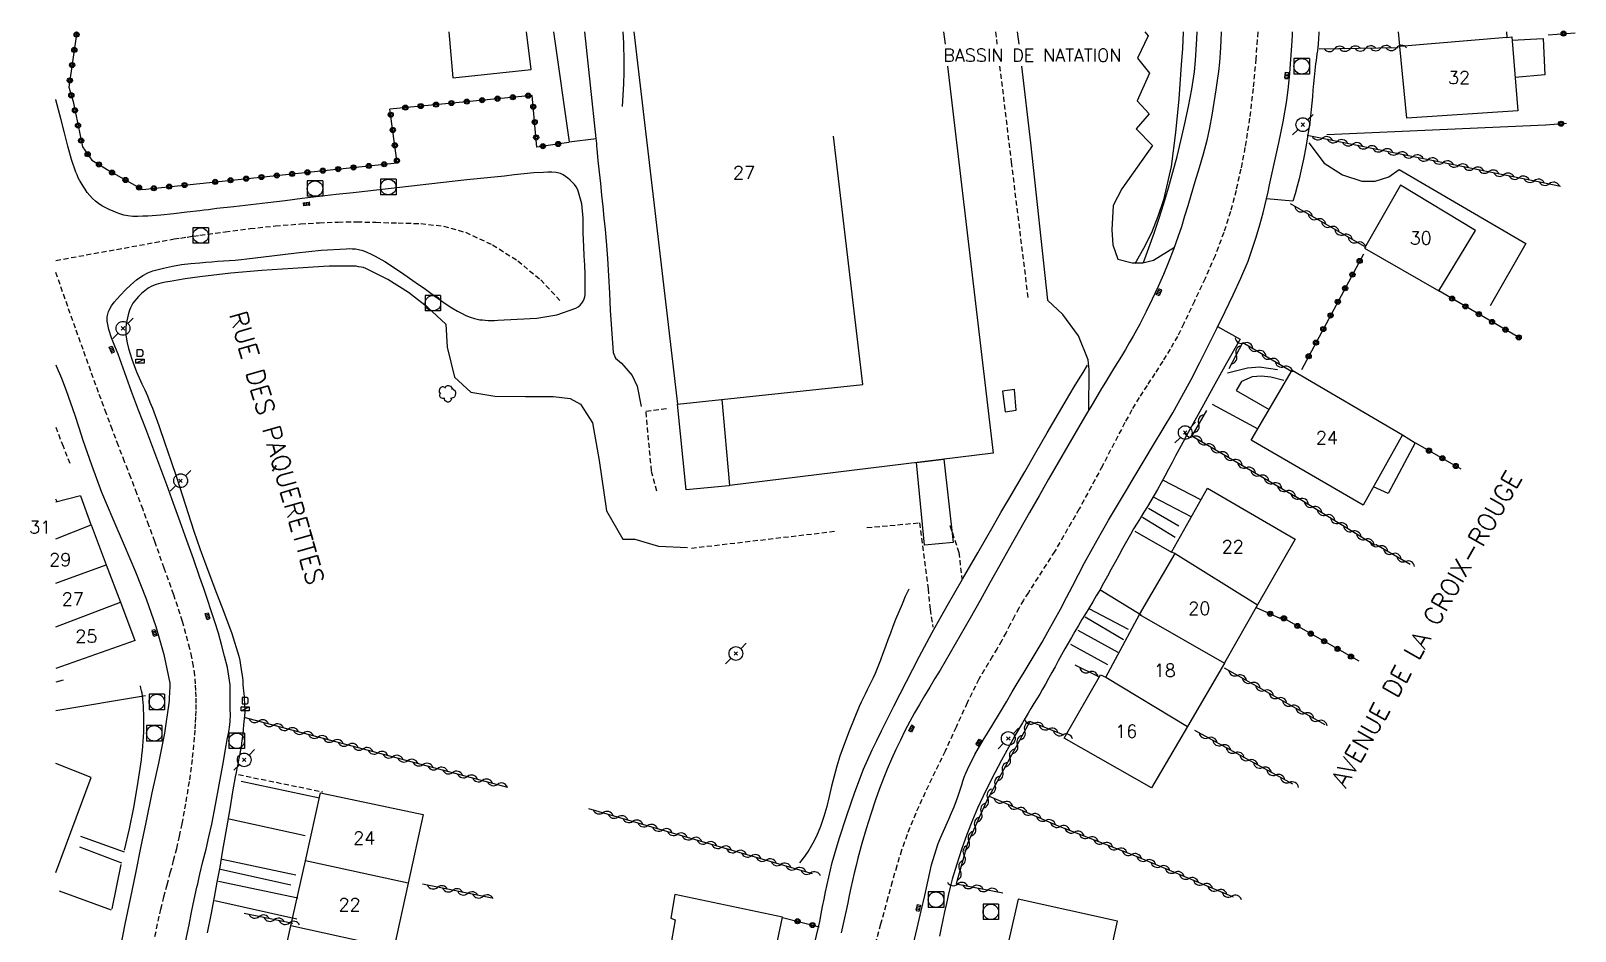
# Model space of a CAD drawing. Header units: millimetres. Extents: x 150997 to 152001, y 151999 to 153001.
# Drawn here: x 150997.6 to 151147.6, y 152912.6 to 153000.1 of the extents above; entities that cross this region are included whole.
import ezdxf
from ezdxf.enums import TextEntityAlignment as Align

# ---------------------------------------------------------------- set-up
doc = ezdxf.new("R2010")
doc.units = ezdxf.units.MM
doc.linetypes.add('DASHED', pattern=[0.75, 0.5, -0.25])
doc.layers.get('0').update_dxf_attribs({"linetype": 'CONTINUOUS'})
for name, color, linetype in [('W0001', 6, 'DASHED'), ('W0014', 7, 'CONTINUOUS'), ('W0017', 7, 'CONTINUOUS'), ('W0101', 7, 'CONTINUOUS'), ('W0104', 1, 'CONTINUOUS'), ('W0105', 7, 'CONTINUOUS'), ('W0112', 1, 'DASHED'), ('W0211', 2, 'CONTINUOUS'), ('W0300', 7, 'CONTINUOUS'), ('W0310', 3, 'CONTINUOUS'), ('W0323', 7, 'CONTINUOUS'), ('W0333', 7, 'CONTINUOUS'), ('W0401', 7, 'CONTINUOUS'), ('W0420', 7, 'CONTINUOUS'), ('W0438', 7, 'CONTINUOUS'), ('W0473', 7, 'CONTINUOUS'), ('W0988', 4, 'CONTINUOUS'), ('W0989', 7, 'CONTINUOUS'), ('W0991', 7, 'CONTINUOUS'), ('W1102', 7, 'CONTINUOUS')]:
    doc.layers.add(name, color=color, linetype=linetype)
doc.styles.get("Standard").update_dxf_attribs({"font": 'romans.shx', "width": 0.85})

# ---------------------------------------------------------------- blocks, each defined once
blk = doc.blocks.new('T420')
for p, q in [((0.75, 0.75), (-0.75, 0.75)), ((-0.75, 0.75), (-0.75, -0.75)), ((0.75, 0.75), (0.75, -0.75)), ((0.75, -0.75), (-0.75, -0.75))]:
    blk.add_line(p, q)
blk.add_ellipse((0, 0), major_axis=(-0.53, 0.53), ratio=1, start_param=3.926991, end_param=10.210176)
blk = doc.blocks.new('T473')
for p, q in [((-0.166667, 0.166667), (0.166667, -0.166667)), ((-0.166667, -0.166667), (0.166667, 0.166667)), ((0.500001, 0.500001), (1.000002, 1.000002)), ((-1.000002, -1.000002), (-0.500001, -0.500001))]:
    blk.add_line(p, q)
blk.add_ellipse((0, 0), major_axis=(0.471405, 0.471405), ratio=1, start_param=5.4977871438, end_param=11.780972451)
blk = doc.blocks.new('T401')
for p, q in [((-0.3, 0.3), (0, 0.3)), ((-0.3, -0.25), (-0.3, 0.3)), ((-0.3, 0.15), (0, 0.15)), ((-0.3, 0), (0, 0)), ((0, 0.3), (0, -0.25)), ((-0.3, -0.15), (0, -0.15)), ((-0.3, -0.25), (-0.3, -0.3)), ((-0.3, -0.3), (0, -0.3)), ((0, -0.3), (0, -0.25))]:
    blk.add_line(p, q)
blk = doc.blocks.new('T438')
for p, q in [((-0.4, 0.2), (0.4, 0.2)), ((-0.4, -0.2), (-0.4, 0.2)), ((0.15, 1.1), (-0.3, 1.1)), ((-0.3, 1.1), (-0.3, 0.5)), ((-0.3, 0.5), (0.15, 0.5)), ((0.3, 0.65), (0.3, 0.95)), ((0.4, 0.2), (0.4, -0.2))]:
    blk.add_line(p, q)
at = {"flags": 128}
for points in [[(-0.4, -0.2), (0.4, 0.2)], [(0.4, -0.2), (-0.4, -0.2)]]:
    blk.add_lwpolyline(points, dxfattribs=at)
for centre, major_axis, start_param, end_param in [((0.15, 0.95), (0.106, -0.106), 0.785398, 2.356194), ((0.15, 0.65), (0.106, 0.106), 3.926991, 5.497787)]:
    blk.add_ellipse(centre, major_axis=major_axis, ratio=1, start_param=start_param, end_param=end_param)
blk = doc.blocks.new('T300')
for p, q in [((-0.8, 0.51), (-0.86, 0.34)), ((-0.86, 0.34), (-0.86, 0.17)), ((-0.86, 0.17), (-0.74, 0.06)), ((-0.69, 0.63), (-0.8, 0.51)), ((-0.8, -0.06), (-0.74, 0.06)), ((-0.74, 0.06), (-0.69, 0.11)), ((-0.57, 0.69), (-0.69, 0.63)), ((-0.46, 0.69), (-0.57, 0.69)), ((-0.29, 0.63), (-0.46, 0.69)), ((-0.29, 0.63), (-0.17, 0.74)), ((-0.23, 0.57), (-0.29, 0.63)), ((-0.17, 0.74), (-0.06, 0.8)), ((-0.06, 0.8), (0.06, 0.8)), ((0.06, 0.8), (0.23, 0.74)), ((0.23, 0.74), (0.34, 0.63)), ((0.34, 0.63), (0.4, 0.51)), ((0.46, 0.46), (0.34, 0.46)), ((0.4, 0.51), (0.4, 0.46)), ((0.57, 0.4), (0.46, 0.46)), ((0.57, 0.4), (0.69, 0.29)), ((0.69, 0.29), (0.74, 0.17)), ((0.74, 0.06), (0.69, -0.17)), ((0.74, 0.17), (0.74, 0.06)), ((-0.8, -0.17), (-0.8, -0.06)), ((-0.8, -0.23), (-0.8, -0.17)), ((-0.74, -0.34), (-0.8, -0.23)), ((-0.69, -0.4), (-0.74, -0.34)), ((-0.51, -0.46), (-0.69, -0.4)), ((-0.4, -0.46), (-0.51, -0.46)), ((-0.4, -0.46), (-0.34, -0.46)), ((-0.34, -0.46), (-0.34, -0.4)), ((-0.34, -0.51), (-0.34, -0.46)), ((-0.29, -0.63), (-0.34, -0.51)), ((-0.17, -0.74), (-0.29, -0.63)), ((-0.06, -0.8), (-0.17, -0.74)), ((0.06, -0.8), (-0.06, -0.8)), ((0.17, -0.74), (0.06, -0.8)), ((0.23, -0.69), (0.17, -0.74)), ((0.29, -0.46), (0.23, -0.46)), ((0.29, -0.63), (0.23, -0.69)), ((0.46, -0.4), (0.29, -0.46)), ((0.34, -0.51), (0.29, -0.63)), ((0.34, -0.51), (0.34, -0.46)), ((0.57, -0.34), (0.46, -0.4)), ((0.63, -0.29), (0.57, -0.34)), ((0.69, -0.17), (0.63, -0.29))]:
    blk.add_line(p, q)
blk = doc.blocks.new('t310o')
at = {"color": 0, "linetype": 'Continuous'}
for centre, start, end in [((-0.5, 0.38), 216.8699, 323.1304), ((0.5, -0.37), 36.8699, 143.1303)]:
    blk.add_arc(centre, 0.625, start, end, dxfattribs=at)
blk = doc.blocks.new('t323o')
at = {"color": 0, "linetype": 'Continuous'}
for radius in [0.25, 0.15]:
    blk.add_circle((0, 0), radius, dxfattribs=at)

msp = doc.modelspace()

# ---------------------------------------------------------------- linework, layer by layer
at = {"layer": 'W0001'}
for points in [[(151116.79, 153000), (151116.6, 152997.4), (151116.34, 152994.51), (151116, 152991.63), (151115.55, 152988.77), (151115.14, 152986.68), (151114.68, 152984.6), (151114.13, 152982.54), (151113.49, 152980.51), (151112.64, 152978.25), (151111.67, 152976.04), (151110.64, 152973.85), (151109.61, 152971.67), (151108.99, 152970.41), (151108.29, 152969.19), (151107.56, 152968), (151106.79, 152966.82), (151106.03, 152965.65), (151105.27, 152964.47), (151104.55, 152963.27), (151103.88, 152962.04), (151101.69, 152957.83), (151099.44, 152953.65), (151097.06, 152949.53), (151094.5, 152945.53), (151094.02, 152944.78), (151093.57, 152944.01), (151093.15, 152943.23), (151092.74, 152942.44), (151092.33, 152941.65), (151091.91, 152940.86), (151091.47, 152940.09), (151091, 152939.33), (151089.69, 152937.11), (151088.55, 152934.8), (151087.48, 152932.45), (151086.4, 152930.12), (151085.44, 152928.12), (151084.47, 152926.1), (151083.55, 152924.07), (151082.71, 152922), (151082.18, 152920.49), (151081.71, 152918.96), (151081.27, 152917.42), (151080.85, 152915.88), (151080.14, 152913.29), (151079.45, 152910.69)], [(151014, 152980.25), (151016.44, 152980.58), (151018.88, 152980.89), (151021.33, 152981.15), (151023.78, 152981.35), (151025.61, 152981.46), (151027.43, 152981.53), (151029.26, 152981.55), (151031.09, 152981.5), (151033.26, 152981.44), (151035.45, 152981.38), (151037.66, 152981.13), (151039.8, 152980.53), (151042.43, 152979.31), (151044.88, 152977.76), (151047.11, 152975.91), (151049.08, 152973.79)], [(151000, 152977.8), (151011.49, 152979.88), (151012.12, 152979.97), (151012.75, 152980.07), (151013.37, 152980.16), (151014, 152980.25)], [(151009.63, 152912.11), (151009.93, 152913.58), (151010.2, 152914.77), (151010.5, 152915.95), (151010.81, 152917.13), (151011.12, 152918.3), (151011.44, 152919.48), (151011.74, 152920.66), (151012.01, 152921.85), (151012.26, 152923.04), (151012.66, 152925.18), (151013.01, 152927.33), (151013.29, 152929.49), (151013.5, 152931.66), (151013.55, 152932.28), (151013.58, 152932.9), (151013.61, 152933.52), (151013.63, 152934.15), (151013.63, 152934.77), (151013.63, 152935.39), (151013.6, 152936.01), (151013.57, 152936.64), (151013.49, 152937.5), (151013.37, 152938.36), (151013.21, 152939.22), (151013.02, 152940.07), (151012.3, 152942.71), (151011.45, 152945.31), (151010.53, 152947.89), (151009.61, 152950.47), (151009.04, 152952.03), (151008.47, 152953.59), (151007.88, 152955.14), (151007.28, 152956.69), (151006.68, 152958.24), (151006.08, 152959.79), (151005.49, 152961.34), (151004.91, 152962.9), (151004.15, 152964.97), (151003.39, 152967.05), (151002.65, 152969.13), (151001.9, 152971.21), (151000, 152976.62)]]:
    msp.add_lwpolyline(points, dxfattribs=at)
at = {"layer": 'W0014'}
for points in [[(151113.23, 153000), (151113.21, 152999.11), (151113.15, 152997.96), (151113.08, 152997.06), (151112.97, 152996.17), (151112.85, 152995.27), (151112.72, 152994.38), (151112.53, 152993.14), (151112.33, 152991.91), (151112.1, 152990.68), (151111.83, 152989.46), (151111.49, 152988.11), (151111.1, 152986.78), (151110.69, 152985.45), (151110.28, 152984.12), (151109.98, 152983.11), (151109.68, 152982.09), (151109.37, 152981.07), (151109.03, 152980.06), (151108.59, 152978.85), (151108.12, 152977.64), (151107.63, 152976.44), (151107.11, 152975.25), (151106.54, 152974.03), (151105.94, 152972.82), (151105.32, 152971.62), (151104.67, 152970.44), (151104.31, 152969.79), (151103.93, 152969.15), (151103.55, 152968.51), (151103.16, 152967.88), (151102.77, 152967.25), (151102.38, 152966.61), (151101.99, 152965.98), (151101.61, 152965.34), (151100.79, 152963.96), (151099.97, 152962.57), (151099.15, 152961.18), (151098.34, 152959.79), (151097.4, 152958.17), (151096.47, 152956.54), (151095.54, 152954.92), (151094.61, 152953.29), (151093.64, 152951.59), (151092.68, 152949.88), (151091.72, 152948.17), (151090.77, 152946.46), (151089.81, 152944.76), (151088.85, 152943.05), (151087.88, 152941.35), (151086.91, 152939.65), (151086.42, 152938.81), (151085.92, 152937.98), (151085.42, 152937.16), (151084.92, 152936.33), (151084.42, 152935.5), (151083.93, 152934.66), (151083.45, 152933.82), (151082.98, 152932.98), (151082.51, 152932.08), (151082.06, 152931.17), (151081.62, 152930.26), (151081.2, 152929.34), (151080.78, 152928.36), (151080.38, 152927.38), (151080.01, 152926.39), (151079.65, 152925.39), (151079.18, 152923.99), (151078.73, 152922.57), (151078.32, 152921.15), (151077.93, 152919.72), (151077.75, 152919), (151077.57, 152918.27), (151077.41, 152917.55), (151077.26, 152916.82), (151077.1, 152916.09), (151076.95, 152915.36), (151076.79, 152914.64), (151076.63, 152913.91), (151076.31, 152912.47)], [(151083.32, 152911.26), (151083.7, 152912.92), (151084.09, 152914.58), (151084.43, 152916.07), (151084.75, 152917.56), (151085.1, 152919.05), (151085.53, 152920.52), (151085.74, 152921.13), (151085.98, 152921.74), (151086.24, 152922.33), (151086.5, 152922.92), (151086.77, 152923.51), (151087.03, 152924.11), (151087.29, 152924.7), (151087.53, 152925.3), (151087.66, 152925.68), (151087.79, 152926.06), (151087.91, 152926.44), (151088.02, 152926.83), (151088.14, 152927.21), (151088.27, 152927.59), (151088.41, 152927.96), (151088.57, 152928.33), (151089.29, 152929.78), (151090.11, 152931.18), (151090.96, 152932.55), (151091.79, 152933.93), (151092.36, 152934.9), (151092.94, 152935.87), (151093.52, 152936.84), (151094.1, 152937.8), (151094.69, 152938.77), (151095.26, 152939.74), (151095.83, 152940.71), (151096.39, 152941.69), (151097.01, 152942.8), (151097.61, 152943.92), (151098.2, 152945.04), (151098.78, 152946.16), (151099.37, 152947.28), (151099.96, 152948.4), (151100.56, 152949.52), (151101.17, 152950.63), (151101.73, 152951.6), (151102.29, 152952.57), (151102.87, 152953.53), (151103.44, 152954.5), (151104.02, 152955.46), (151104.6, 152956.42), (151105.17, 152957.38), (151105.75, 152958.34), (151106.67, 152959.89), (151107.61, 152961.44), (151108.53, 152963), (151109.42, 152964.57), (151110.31, 152966.22), (151111.17, 152967.89), (151112, 152969.57), (151112.83, 152971.25), (151113.62, 152972.85), (151114.4, 152974.46), (151115.16, 152976.08), (151115.85, 152977.73), (151116.26, 152978.89), (151116.64, 152980.06), (151116.98, 152981.25), (151117.31, 152982.43), (151117.48, 152983.1), (151117.64, 152983.78), (151117.79, 152984.45), (151117.93, 152985.13), (151118.38, 152987.17), (151118.83, 152989.22), (151119.25, 152991.28), (151119.6, 152993.35), (151119.77, 152994.67), (151119.9, 152996), (151120.01, 152997.33), (151120.1, 152998.66), (151120.16, 152999.7), (151120.17, 153000)], [(151105.7, 152977.6), (151106.22, 152979.02), (151106.73, 152980.45), (151107.2, 152981.89), (151107.66, 152983.33), (151108.11, 152984.84), (151108.54, 152986.36), (151108.95, 152987.89), (151109.32, 152989.42), (151109.71, 152991.09), (151110.07, 152992.76), (151110.39, 152994.45), (151110.63, 152996.14), (151110.74, 152997.21), (151110.82, 152998.27), (151110.87, 152999.34), (151110.89, 153000)], [(151122.72, 153000), (151122.71, 152999.88), (151122.65, 152998.83), (151122.62, 152998.5), (151122.58, 152998.18), (151122.54, 152997.86), (151122.5, 152997.53), (151122.45, 152997.21), (151122.41, 152996.89), (151122.36, 152996.57), (151122.33, 152996.24), (151122.26, 152995.61), (151122.2, 152994.98), (151122.15, 152994.35), (151122.1, 152993.71), (151122.05, 152993.08), (151121.99, 152992.45), (151121.92, 152991.82), (151121.84, 152991.19), (151121.66, 152990), (151121.45, 152988.82), (151121.22, 152987.64), (151120.97, 152986.46), (151120.8, 152985.73), (151120.62, 152985), (151120.42, 152984.27), (151120.21, 152983.55)], [(151014, 152982.63), (151012.73, 152982.48), (151011.47, 152982.33), (151010.2, 152982.2), (151008.92, 152982.11), (151008.44, 152982.09), (151007.95, 152982.06), (151007.47, 152982.07), (151006.98, 152982.12), (151006.59, 152982.21), (151006.22, 152982.33), (151005.85, 152982.47), (151005.49, 152982.62), (151005.23, 152982.73), (151004.97, 152982.84), (151004.71, 152982.97), (151004.47, 152983.11), (151004.15, 152983.33), (151003.85, 152983.57), (151003.56, 152983.83), (151003.29, 152984.11), (151003.05, 152984.4), (151002.84, 152984.71), (151002.64, 152985.03), (151002.45, 152985.35), (151002.31, 152985.59), (151002.18, 152985.84), (151002.06, 152986.1), (151001.95, 152986.36), (151001.51, 152987.62), (151001.16, 152988.9), (151000.84, 152990.19), (151000.51, 152991.47), (151000.26, 152992.43), (151000.01, 152993.39), (151000, 152993.43)], [(151053.89, 152972.95), (151053.82, 152974.63), (151053.73, 152976.31), (151053.62, 152977.99), (151053.49, 152979.66), (151053.4, 152980.79), (151053.29, 152981.91), (151053.18, 152983.03), (151053.06, 152984.15), (151052.94, 152985.27), (151052.82, 152986.39), (151052.71, 152987.51), (151052.6, 152988.63), (151052.58, 152988.89), (151052.56, 152989.15), (151052.53, 152989.42), (151052.51, 152989.68)], [(151014, 152977.58), (151014.57, 152977.63), (151015.14, 152977.67), (151015.71, 152977.71), (151016.28, 152977.75), (151016.85, 152977.79), (151017.43, 152977.83), (151018, 152977.88), (151018.57, 152977.94), (151020.97, 152978.23), (151023.37, 152978.55), (151025.78, 152978.81), (151028.2, 152978.94), (151028.5, 152978.95), (151028.8, 152978.94), (151029.1, 152978.92), (151029.39, 152978.86), (151029.82, 152978.75), (151030.23, 152978.59), (151030.63, 152978.42), (151031.02, 152978.22), (151031.98, 152977.68), (151032.9, 152977.08), (151033.8, 152976.46), (151034.7, 152975.84), (151035.24, 152975.47), (151035.78, 152975.09), (151036.31, 152974.7), (151036.83, 152974.31), (151037.37, 152973.93), (151037.91, 152973.56), (151038.46, 152973.2), (151039.03, 152972.87), (151039.43, 152972.66), (151039.84, 152972.46), (151040.25, 152972.29), (151040.68, 152972.14), (151040.94, 152972.08), (151041.19, 152972.04), (151041.45, 152972.01), (151041.71, 152971.98), (151042.01, 152971.97), (151042.32, 152971.96), (151042.63, 152971.97), (151042.93, 152971.99), (151044.82, 152972.09), (151046.75, 152972.2), (151048.69, 152972.5), (151050.54, 152973.17), (151050.76, 152973.29), (151050.95, 152973.45), (151051.12, 152973.63), (151051.25, 152973.85), (151051.33, 152974.06), (151051.39, 152974.27), (151051.42, 152974.49), (151051.43, 152974.71), (151051.43, 152974.93), (151051.42, 152975.14), (151051.42, 152975.35), (151051.42, 152975.57), (151051.43, 152976.46), (151051.4, 152977.35), (151051.35, 152978.24), (151051.29, 152979.13), (151051.25, 152980.49), (151051.24, 152981.89), (151051.11, 152983.31), (151050.72, 152984.67), (151050.57, 152984.94), (151050.39, 152985.18), (151050.18, 152985.4), (151049.96, 152985.6), (151049.75, 152985.79), (151049.53, 152985.96), (151049.29, 152986.12), (151049.02, 152986.23), (151048.62, 152986.33), (151048.2, 152986.36), (151047.79, 152986.36), (151047.39, 152986.35), (151046.44, 152986.31), (151045.49, 152986.22), (151044.54, 152986.11), (151043.6, 152986), (151039.92, 152985.62), (151036.24, 152985.22), (151032.57, 152984.8), (151028.89, 152984.38), (151027.24, 152984.19), (151025.58, 152984), (151023.92, 152983.8), (151022.27, 152983.6), (151020.61, 152983.41), (151018.95, 152983.21), (151017.29, 152983.02), (151015.64, 152982.83), (151015.23, 152982.78), (151014.82, 152982.73), (151014.41, 152982.68), (151014, 152982.63)], [(151120.21, 152983.55), (151117.63, 152983.78)], [(151014, 152947), (151013.37, 152948.8), (151012.73, 152950.59), (151012.08, 152952.38), (151011.43, 152954.17), (151010.77, 152955.99), (151010.09, 152957.8), (151009.41, 152959.62), (151008.73, 152961.43), (151008.04, 152963.24), (151007.36, 152965.05), (151006.7, 152966.87), (151006.05, 152968.7), (151005.74, 152969.47), (151005.41, 152970.26), (151005.13, 152971.07), (151004.98, 152971.91), (151004.97, 152972.05), (151004.98, 152972.18), (151004.99, 152972.32), (151005.01, 152972.45), (151005.04, 152972.58), (151005.07, 152972.71), (151005.12, 152972.84), (151005.17, 152972.96), (151005.39, 152973.37), (151005.66, 152973.74), (151005.97, 152974.08), (151006.28, 152974.41), (151006.77, 152974.93), (151007.29, 152975.44), (151007.84, 152975.92), (151008.45, 152976.33), (151008.93, 152976.58), (151009.43, 152976.78), (151009.94, 152976.93), (151010.46, 152977.06), (151011.34, 152977.24), (151012.22, 152977.39), (151013.11, 152977.5), (151014, 152977.58)], [(151037.88, 152971.59), (151036.15, 152973.22), (151034.27, 152974.68), (151032.25, 152975.95), (151030.12, 152977.01), (151029.89, 152977.1), (151029.66, 152977.15), (151029.42, 152977.19), (151029.18, 152977.23), (151028.94, 152977.24), (151028.69, 152977.25), (151028.45, 152977.25), (151028.21, 152977.24), (151027.66, 152977.24), (151027.11, 152977.24), (151026.56, 152977.23), (151026.01, 152977.2), (151023.01, 152977.02), (151020, 152976.83), (151016.99, 152976.57), (151014, 152976.21)], [(151014, 152976.21), (151013.28, 152976.11), (151012.56, 152976), (151011.83, 152975.89), (151011.11, 152975.76), (151010.66, 152975.68), (151010.21, 152975.59), (151009.76, 152975.47), (151009.33, 152975.3), (151008.97, 152975.09), (151008.64, 152974.85), (151008.32, 152974.58), (151008.03, 152974.29), (151007.84, 152974.08), (151007.66, 152973.86), (151007.49, 152973.63), (151007.35, 152973.39), (151007.24, 152973.18), (151007.16, 152972.96), (151007.09, 152972.73), (151007.02, 152972.51), (151006.95, 152972.21), (151006.89, 152971.92), (151006.84, 152971.62), (151006.81, 152971.31), (151006.8, 152971.07), (151006.8, 152970.83), (151006.81, 152970.58), (151006.84, 152970.34), (151006.94, 152969.79), (151007.07, 152969.25), (151007.22, 152968.72), (151007.39, 152968.19), (151007.6, 152967.58), (151007.84, 152966.98), (151008.1, 152966.39), (151008.36, 152965.81), (151008.63, 152965.22), (151008.89, 152964.63), (151009.14, 152964.04), (151009.38, 152963.44), (151010.01, 152961.75), (151010.6, 152960.05), (151011.18, 152958.35), (151011.74, 152956.64), (151012.29, 152954.92), (151012.85, 152953.21), (151013.42, 152951.5), (151014, 152949.8)], [(151112.89, 152971.37), (151115.08, 152970.16)], [(151115.08, 152970.16), (151113.76, 152967.82), (151112.45, 152965.48), (151111.15, 152963.13), (151109.85, 152960.78), (151109.5, 152960.12), (151109.15, 152959.47), (151108.81, 152958.81), (151108.46, 152958.16), (151108.11, 152957.5), (151107.76, 152956.84), (151107.41, 152956.19), (151107.05, 152955.55), (151106.73, 152954.99), (151106.4, 152954.44), (151106.07, 152953.89), (151105.73, 152953.35), (151105.39, 152952.8), (151105.06, 152952.25), (151104.73, 152951.71), (151104.41, 152951.15), (151104.03, 152950.48), (151103.65, 152949.81), (151103.29, 152949.14), (151102.92, 152948.46), (151102.55, 152947.78), (151102.18, 152947.11), (151101.81, 152946.43), (151101.43, 152945.77), (151101.09, 152945.19), (151100.75, 152944.61), (151100.4, 152944.04), (151100.05, 152943.47), (151099.71, 152942.9), (151099.36, 152942.32), (151099.02, 152941.75), (151098.68, 152941.17), (151098.36, 152940.61), (151098.04, 152940.04), (151097.72, 152939.46), (151097.41, 152938.89), (151097.1, 152938.32), (151096.79, 152937.74), (151096.47, 152937.17), (151096.15, 152936.61), (151095.87, 152936.13), (151095.6, 152935.66), (151095.31, 152935.2), (151095.03, 152934.73), (151094.75, 152934.26), (151094.47, 152933.79), (151094.19, 152933.32), (151093.92, 152932.85), (151093.23, 152931.65), (151092.56, 152930.45), (151091.89, 152929.24), (151091.25, 152928.01), (151090.67, 152926.88), (151090.11, 152925.74), (151089.57, 152924.58), (151089.06, 152923.41), (151088.51, 152922), (151088.01, 152920.56), (151087.54, 152919.12), (151087.11, 152917.66), (151086.9, 152916.88), (151086.71, 152916.09), (151086.53, 152915.3), (151086.36, 152914.51), (151086.2, 152913.72), (151086.04, 152912.93), (151085.87, 152912.14)], [(151000, 152967.64), (151000.04, 152967.55), (151000.53, 152966.37), (151000.99, 152965.17), (151001.42, 152963.97), (151001.83, 152962.76), (151002.23, 152961.55), (151002.62, 152960.34), (151003.03, 152959.13), (151003.45, 152957.92), (151004.44, 152955.29), (151005.52, 152952.7), (151006.62, 152950.12), (151007.72, 152947.53), (151008.77, 152944.9), (151009.71, 152942.22), (151010.49, 152939.49), (151011.07, 152936.71), (151011.08, 152936.53), (151011.08, 152936.36), (151011.06, 152936.19), (151011.05, 152936.01), (151011.04, 152935.7), (151011.02, 152935.39), (151011, 152935.08), (151010.97, 152934.77), (151010.54, 152931.85), (151009.96, 152928.95), (151009.33, 152926.07), (151008.73, 152923.19)], [(151074.22, 152913.57), (151074.37, 152914.29), (151074.51, 152915.01), (151074.66, 152915.72), (151074.8, 152916.44), (151074.94, 152917.16), (151075.1, 152917.88), (151075.26, 152918.59), (151075.45, 152919.3), (151076.12, 152921.59), (151076.85, 152923.87), (151077.64, 152926.12), (151078.49, 152928.35), (151078.9, 152929.3), (151079.33, 152930.23), (151079.78, 152931.16), (151080.23, 152932.08), (151081.43, 152934.49), (151082.65, 152936.88), (151083.89, 152939.27), (151085.16, 152941.64), (151086.61, 152944.24), (151088.09, 152946.82), (151089.58, 152949.39), (151091.07, 152951.96), (151091.84, 152953.29), (151092.61, 152954.61), (151093.38, 152955.94), (151094.15, 152957.26), (151095.24, 152959.14), (151096.33, 152961.03), (151097.43, 152962.91), (151098.53, 152964.79), (151098.95, 152965.5), (151099.38, 152966.21), (151099.81, 152966.92), (151100.24, 152967.63)], [(151014, 152949.8), (151014.15, 152949.36), (151014.31, 152948.93), (151014.46, 152948.49), (151014.62, 152948.06), (151015.44, 152945.89), (151016.29, 152943.73), (151017.09, 152941.55), (151017.79, 152939.33)], [(151016.66, 152938.23), (151016.39, 152939.35), (151016.1, 152940.46), (151015.79, 152941.57), (151015.45, 152942.67), (151015.1, 152943.76), (151014.74, 152944.84), (151014.37, 152945.92), (151014, 152947)], [(151017.79, 152939.33), (151017.88, 152938.91), (151017.95, 152938.48), (151018.02, 152938.05), (151018.08, 152937.62), (151018.12, 152937.28), (151018.15, 152936.93), (151018.18, 152936.59), (151018.21, 152936.24), (151018.23, 152935.96), (151018.26, 152935.69), (151018.28, 152935.41), (151018.3, 152935.13), (151018.32, 152934.82), (151018.34, 152934.5), (151018.35, 152934.19), (151018.35, 152933.87), (151018.33, 152933.57), (151018.3, 152933.26), (151018.27, 152932.96), (151018.24, 152932.66), (151018.2, 152932.22), (151018.16, 152931.78), (151018.11, 152931.34), (151018.05, 152930.9), (151017.99, 152930.49), (151017.92, 152930.08), (151017.84, 152929.67), (151017.76, 152929.26), (151017.68, 152928.85), (151017.59, 152928.44), (151017.51, 152928.03), (151017.43, 152927.61), (151017.17, 152926.15), (151016.92, 152924.69), (151016.67, 152923.22), (151016.42, 152921.76), (151016.17, 152920.3), (151015.92, 152918.83), (151015.65, 152917.37), (151015.38, 152915.91), (151015.05, 152914.19), (151014.71, 152912.47)], [(151014, 152918.17), (151014.29, 152919.38), (151014.59, 152920.58), (151014.87, 152921.79), (151015.14, 152923), (151015.52, 152924.91), (151015.87, 152926.83), (151016.21, 152928.75), (151016.54, 152930.66), (151016.65, 152931.24), (151016.76, 152931.83), (151016.86, 152932.41), (151016.93, 152933), (151016.95, 152933.14), (151016.95, 152933.28), (151016.96, 152933.42), (151016.96, 152933.56), (151016.96, 152933.7), (151016.96, 152933.84), (151016.95, 152933.99), (151016.95, 152934.13), (151016.95, 152934.22), (151016.95, 152934.31), (151016.94, 152934.4), (151016.94, 152934.49), (151016.93, 152934.58), (151016.93, 152934.68), (151016.92, 152934.77), (151016.92, 152934.86), (151016.92, 152935.07), (151016.92, 152935.29), (151016.93, 152935.5), (151016.93, 152935.72), (151016.94, 152935.93), (151016.94, 152936.14), (151016.94, 152936.36), (151016.92, 152936.57), (151016.88, 152936.99), (151016.82, 152937.41), (151016.75, 152937.82), (151016.66, 152938.23)], [(151006.68, 152920.5), (151007.16, 152922.57), (151007.58, 152924.65), (151007.94, 152926.74), (151008.26, 152928.84), (151008.31, 152929.28), (151008.36, 152929.72), (151008.41, 152930.17), (151008.45, 152930.61), (151008.48, 152931.05), (151008.51, 152931.5), (151008.53, 152931.94), (151008.55, 152932.39), (151008.56, 152932.83), (151008.55, 152933.28), (151008.54, 152933.72), (151008.52, 152934.17), (151008.51, 152934.5), (151008.48, 152934.84), (151008.45, 152935.17), (151008.41, 152935.51), (151008.37, 152935.74), (151008.32, 152935.98), (151008.27, 152936.22), (151008.21, 152936.45)], [(151008.73, 152923.19), (151008.23, 152920.72), (151007.73, 152918.24), (151007.22, 152915.77), (151006.71, 152913.3), (151006.3, 152911.29)], [(151005.47, 152914.8), (151006.35, 152919.09)], [(151010.08, 152899.38), (151010.49, 152901.32), (151010.9, 152903.26), (151011.3, 152905.2), (151011.71, 152907.14), (151011.96, 152908.36), (151012.2, 152909.58), (151012.45, 152910.8), (151012.69, 152912.02), (151012.94, 152913.24), (151013.19, 152914.46), (151013.45, 152915.68), (151013.71, 152916.9), (151013.78, 152917.22), (151013.85, 152917.53), (151013.93, 152917.85), (151014, 152918.17)], [(151070.06, 152895.06), (151070.79, 152898.32), (151071.51, 152901.57), (151072.24, 152904.82), (151072.97, 152908.07), (151073.28, 152909.45), (151073.59, 152910.82), (151073.9, 152912.2), (151074.22, 152913.57)]]:
    msp.add_lwpolyline(points, dxfattribs=at)
at = {"layer": 'W0017'}
for points in [[(151093.6, 152998.8), (151093.45, 153000)], [(151105.82, 153000), (151106.14, 152999.62), (151105.1, 152997.45), (151106.27, 152996), (151105.06, 152993.3), (151106.23, 152992.05), (151104.97, 152990.58), (151106.56, 152988.95), (151103.59, 152984.74), (151102.73, 152983.15), (151102.61, 152980.77), (151102.72, 152979.32), (151103.2, 152977.91), (151104.57, 152977.55), (151105.62, 152977.56), (151106.67, 152977.82), (151108.7, 152979.09)], [(151096.38, 152973.95), (151094.74, 152989.21), (151093.85, 152996.67)], [(151123.51, 152990.05), (151144.74, 152990.97)], [(151121.75, 152989.21), (151123.24, 152987.25), (151125.02, 152986.12), (151126.92, 152985.49), (151128.19, 152985.5), (151129.52, 152985.92), (151130.52, 152986.62), (151142.84, 152979.44), (151139.36, 152973.37)], [(151100.36, 152963.23), (151100.4, 152967.17), (151100.31, 152968.14), (151099.38, 152970.47), (151097.86, 152972.55), (151096.36, 152973.95)], [(151053.86, 152972.95), (151054.16, 152968.84), (151054.39, 152968.31), (151054.97, 152967.82), (151055.99, 152966.6), (151056.47, 152965.58), (151056.86, 152963.61)], [(151037.88, 152971.59), (151038.01, 152969.36), (151038.74, 152966.45), (151040.33, 152964.98), (151042.64, 152964.61), (151045.64, 152964.56), (151048.36, 152964.58), (151049.97, 152964.39), (151050.97, 152963.84), (151052.14, 152962.03), (151052.78, 152958.34), (151053.49, 152953.48), (151055.08, 152950.72), (151056.25, 152950.7), (151058.56, 152950.04), (151061.36, 152949.89)], [(151118.7, 152967.18), (151116.95, 152967.42), (151115.78, 152967.33), (151113.84, 152966.85)], [(151119.34, 152966.13), (151118.06, 152966.46), (151117.17, 152966.54), (151116.25, 152966.48), (151115.2, 152966.03), (151114.68, 152965.17), (151117.9, 152963.3)], [(151112.35, 152963.83), (151116.81, 152961.44)], [(151111.27, 152954.53), (151107.55, 152956.46)], [(151106.63, 152954.82), (151110.35, 152952.89)], [(151108.75, 152950.88), (151105.58, 152952.82)], [(151106.18, 152953.73), (151109.13, 152952.02)], [(151104.83, 152951.49), (151108.42, 152949.46)], [(151105.45, 152943.31), (151101.45, 152945.8)], [(151100.36, 152943.96), (151104.19, 152941.97)], [(151103.73, 152940.94), (151100.02, 152943.13)], [(151102.21, 152938.5), (151098.62, 152940.48)], [(151099.31, 152941.88), (151103.2, 152939.73)], [(151000, 152934.06), (151008.7, 152935.51)], [(151018.01, 152927.2), (151025.62, 152925.59)], [(151024.22, 152921.89), (151016.83, 152923.51)], [(151002.4, 152921.85), (151006.65, 152920.33)], [(151006.41, 152919.24), (151002.33, 152920.79)], [(151016.17, 152919.61), (151023.31, 152918.1)], [(151022.82, 152917.08), (151016, 152918.62)], [(151000.33, 152916.55), (151005.38, 152914.7)], [(151023.51, 152915.82), (151015.79, 152917.44)], [(151023.4, 152913.78), (151015.44, 152915.58)]]:
    msp.add_lwpolyline(points, dxfattribs=at)
at = {"layer": 'W0101'}
for points in [[(151038.19, 153000), (151038.58, 152995.54), (151046.18, 152996.35), (151045.74, 153000)], [(151056.17, 153000), (151060.42, 152963.83), (151078.43, 152965.74), (151075.55, 152989.86)], [(151130.6, 152998.58), (151130.6, 152998.66), (151130.48, 153000)], [(151141, 152999.45), (151141.47, 152999.53), (151142.07, 152992.32), (151131.28, 152991.61)], [(151140.97, 153000), (151141, 152999.45)], [(151131.28, 152991.61), (151130.6, 152998.58)], [(151108.76, 152949.32), (151108.42, 152949.46), (151111.9, 152955.66), (151120.41, 152950.7), (151116.77, 152944.33)], [(151002.38, 152954.93), (151000, 152954.31)], [(151002.38, 152954.93), (151003.41, 152952.13)], [(151003.41, 152952.13), (151003.44, 152952.1), (151004.9, 152948.22)], [(151004.9, 152948.22), (151006.27, 152944.58)], [(151105.29, 152943.4), (151108.76, 152949.32)], [(151006.27, 152944.58), (151007.67, 152940.88)], [(151116.77, 152944.33), (151113.56, 152938.69)], [(151102.02, 152937.31), (151105.29, 152943.4)], [(151007.69, 152940.87), (151000, 152938.13)], [(151097.97, 152931.38), (151101.52, 152937.53), (151102.02, 152937.31)], [(151113.56, 152938.66), (151109.96, 152932.52)], [(151113.56, 152938.69), (151113.56, 152938.66)], [(151109.96, 152932.52), (151106.46, 152926.55), (151097.97, 152931.38)], [(151000, 152918.32), (151003.44, 152927.55), (151000, 152928.91)], [(151024.25, 152919.46), (151025.72, 152926.07), (151035.69, 152923.95), (151034.23, 152917.27)], [(151022.84, 152913.13), (151024.25, 152919.46)], [(151034.23, 152917.27), (151032.84, 152910.94)], [(151068.71, 152907.24), (151068.78, 152907.6), (151069.27, 152909.94), (151069.77, 152910), (151070.61, 152913.97), (151060.14, 152916.19), (151059.76, 152913.88), (151060.17, 152913.72), (151059.69, 152910.94), (151059.13, 152910.94), (151058.83, 152909.54)], [(151093.5, 152915.73), (151092.07, 152909.48), (151092.46, 152909.29)], [(151101.79, 152907.43), (151103.17, 152913.6), (151093.5, 152915.73)], [(151021.37, 152906.54), (151022.84, 152913.13)]]:
    msp.add_lwpolyline(points, dxfattribs=at)
for points in [[(151130.67, 152985.11), (151127.17, 152979), (151134.38, 152974.84), (151137.96, 152980.72)], [(151116.16, 152960.34), (151120.15, 152967.13), (151130.87, 152960.84), (151127.03, 152954.01)]]:
    msp.add_lwpolyline(points, close=True, dxfattribs=at)
at = {"layer": 'W0104'}
for points in [[(151086.26, 153000), (151086.4, 152998.8)], [(151141.49, 152999.2), (151144.52, 152999.36), (151144.7, 152995.83), (151141.8, 152995.58)], [(151086.65, 152996.67), (151091.09, 152959.07), (151065.46, 152955.93), (151065.4, 152955.9), (151061.24, 152955.49), (151060.42, 152963.83)], [(151064.7, 152964.29), (151065.46, 152955.93)], [(151000.12, 152954.34), (151000, 152954.59)], [(151105.29, 152943.4), (151105.29, 152943.4)]]:
    msp.add_lwpolyline(points, dxfattribs=at)
msp.add_lwpolyline([(151086.27, 152958.48), (151087.2, 152950.38), (151084.4, 152950.12), (151083.64, 152958.16)], close=True, dxfattribs=at)
at = {"layer": 'W0105'}
for points in [[(151048.36, 153000), (151049.89, 152989.31), (151052.51, 152989.65)], [(151052.51, 152989.65), (151051.39, 153000)]]:
    msp.add_lwpolyline(points, dxfattribs=at)
at = {"layer": 'W0112'}
for points in [[(151091.31, 153000), (151091.45, 152998.8)], [(151091.71, 152996.67), (151092.83, 152987.35), (151094.48, 152973.98)], [(151058.41, 152955.37), (151057.88, 152957.34), (151057.34, 152963.14), (151059.56, 152963.43)], [(151001.39, 152958.05), (151000.73, 152959.7), (151000, 152961.62)], [(151061.77, 152949.84), (151075.81, 152951.49)], [(151078.81, 152951.84), (151083.92, 152952.3), (151084.75, 152945.89), (151084.95, 152943.89), (151085.21, 152942.17)], [(151086.88, 152952.04), (151087.74, 152949.43), (151088.03, 152946.85)], [(151017.74, 152927.83), (151025.9, 152926.17)]]:
    msp.add_lwpolyline(points, dxfattribs=at)
at = {"layer": 'W0211'}
for points in [[(151055.05, 152992.76), (151055.13, 152993.86), (151055.18, 152994.96), (151055.22, 152996.07), (151055.22, 152997.17), (151055.19, 152998.92), (151055.14, 153000)], [(151109.53, 153000), (151109.53, 152999.97), (151109.47, 152998.38), (151109.36, 152996.79), (151109.11, 152993.51), (151108.81, 152990.22), (151108.36, 152986.94), (151107.62, 152983.7), (151107.09, 152982.08), (151106.45, 152980.49), (151105.7, 152978.95), (151104.84, 152977.47)], [(151082.88, 152945.86), (151082.54, 152945.13), (151082.22, 152944.38), (151081.9, 152943.64), (151081.59, 152942.89), (151081.33, 152942.24), (151081.09, 152941.58), (151080.85, 152940.93), (151080.61, 152940.27), (151080.37, 152939.61), (151080.13, 152938.96), (151079.87, 152938.3), (151079.61, 152937.66), (151079.42, 152937.25), (151079.23, 152936.85), (151079.04, 152936.45), (151078.84, 152936.06), (151078.63, 152935.66), (151078.44, 152935.26), (151078.24, 152934.86), (151078.06, 152934.46), (151077.56, 152933.26), (151077.08, 152932.06), (151076.62, 152930.84), (151076.19, 152929.62), (151075.89, 152928.66), (151075.62, 152927.68), (151075.38, 152926.7), (151075.15, 152925.72), (151074.9, 152924.74), (151074.62, 152923.76), (151074.29, 152922.8), (151073.91, 152921.86), (151073.56, 152921.17), (151073.17, 152920.5), (151072.74, 152919.86), (151072.26, 152919.25)], [(151000.72, 152937.02), (151000, 152936.81)]]:
    msp.add_lwpolyline(points, dxfattribs=at)
at = {"layer": 'W0310'}
for points in [[(151130.42, 152998.45), (151122.76, 152998.33)], [(151121.59, 152989.97), (151144.21, 152985.42), (151146.21, 152985.02)], [(151127.16, 152979.14), (151119.96, 152983.31)], [(151114.01, 152967.3), (151115.35, 152969.83), (151119.99, 152967.08)], [(151111.8, 152963.23), (151110.38, 152960.75), (151120.45, 152954.87), (151120.48, 152954.87), (151128.12, 152950.15), (151128.29, 152950.18), (151131.61, 152948.29)], [(151101.27, 152937.36), (151099.05, 152938.46)], [(151113.52, 152938.21), (151123.3, 152932.69)], [(151018.25, 152933.4), (151043.88, 152926.62)], [(151097.99, 152931.65), (151094.65, 152932.99), (151090.68, 152925.73), (151090.6, 152925.62), (151088.6, 152921.14), (151087.48, 152917.22), (151092.03, 152916.34)], [(151120.21, 152926.89), (151110.66, 152932.13)], [(151090.68, 152925.73), (151097.38, 152922.86), (151104.81, 152919.96), (151113.79, 152916.2), (151114.4, 152915.97)], [(151051.74, 152924.55), (151073.48, 152918.22)], [(151042.41, 152915.82), (151035.62, 152917.18)], [(151023.04, 152913.36), (151018.28, 152914.34)]]:
    msp.add_lwpolyline(points, dxfattribs=at)
at = {"layer": 'W0323'}
for points in [[(151002.05, 153000), (151001.26, 152994.65), (151001.68, 152993.23), (151002.57, 152988.85), (151003.49, 152987.55), (151005.31, 152986.43), (151008.42, 152984.7), (151014, 152985.28)], [(151145.01, 152999.73), (151147.63, 152999.92)], [(151049.86, 152989.25), (151046.75, 152988.82), (151046.28, 152993.84), (151032.46, 152992.51)], [(151014, 152985.28), (151033.17, 152987.27), (151032.46, 152992.51)], [(151144.77, 152990.97), (151146.79, 152991.12)], [(151127.05, 152978.41), (151121.04, 152967.16)], [(151142.39, 152970.17), (151134.38, 152974.84)], [(151132.13, 152960.06), (151136.53, 152957.53)], [(151116.63, 152944.08), (151118.94, 152943.04), (151119.11, 152943.15), (151126.6, 152938.88)], [(151070.61, 152913.94), (151074.17, 152913.04)]]:
    msp.add_lwpolyline(points, dxfattribs=at)
at = {"layer": 'W0333'}
msp.add_lwpolyline([(151091.97, 152965.09), (151092.23, 152963.07), (151093.31, 152963.24), (151093.14, 152965.26)], close=True, dxfattribs=at)
msp.add_lwpolyline([(151130.87, 152960.84), (151132.1, 152960.07), (151129.46, 152955.14), (151128.03, 152955.79)], dxfattribs=at)
at = {"layer": 'W1102'}
for points in [[(151141, 152999.45), (151130.6, 152998.58)], [(151000, 152950.75), (151003.44, 152952.1)], [(151000, 152946.42), (151004.9, 152948.22)], [(151108.76, 152949.32), (151116.77, 152944.33)], [(151000, 152942.2), (151006.27, 152944.58)], [(151105.29, 152943.4), (151113.56, 152938.66)], [(151102.02, 152937.31), (151109.96, 152932.52)], [(151034.23, 152917.27), (151024.25, 152919.46)], [(151032.84, 152910.94), (151022.84, 152913.13)]]:
    msp.add_lwpolyline(points, dxfattribs=at)

# ---------------------------------------------------------------- block references
at = {"layer": 'W0300'}
msp.add_blockref('T300', (151038.1, 152964.83), dxfattribs=at)
at = {"layer": 'W0310'}
for p, rotation in [((151124.26, 152998.36), 180.8899163914306), ((151125.76, 152998.38), 180.8899163914306), ((151127.26, 152998.4), 180.8899163914306), ((151128.76, 152998.43), 180.8899163914306), ((151130.26, 152998.45), 180.8899163914306), ((151123.06, 152989.67), 348.6287021740907), ((151124.53, 152989.38), 348.6287021740907), ((151126, 152989.08), 348.6287021740907), ((151127.47, 152988.78), 348.6287021740907), ((151128.94, 152988.49), 348.6287021740907), ((151130.41, 152988.19), 348.6287021740907), ((151131.88, 152987.9), 348.6287021740907), ((151133.35, 152987.6), 348.6287021740907), ((151134.82, 152987.31), 348.6287021740907), ((151136.29, 152987.01), 348.6287021740907), ((151137.77, 152986.71), 348.6287021740907), ((151139.24, 152986.42), 348.6287021740907), ((151140.71, 152986.12), 348.6287021740907), ((151142.18, 152985.83), 348.6287021740907), ((151143.65, 152985.53), 348.6287021740907), ((151145.12, 152985.24), 348.9045036020174), ((151121.25, 152982.56), 149.8991269188479), ((151122.55, 152981.81), 149.8991269188479), ((151123.85, 152981.06), 149.8991269188479), ((151125.15, 152980.3), 149.8991269188479), ((151126.44, 152979.55), 149.8991269188479), ((151115.46, 152969.76), 329.3347890230872), ((151114.71, 152968.62), 62.06740481854028), ((151116.75, 152969), 329.3347890230872), ((151118.04, 152968.23), 329.3347890230872), ((151119.33, 152967.47), 329.3347890230872), ((151111.05, 152961.93), 240.2974843277419), ((151110.51, 152960.68), 329.7021690160749), ((151111.81, 152959.92), 329.7021690160749), ((151113.1, 152959.16), 329.7021690160749), ((151114.4, 152958.41), 329.7021690160749), ((151115.69, 152957.65), 329.7021690160749), ((151116.99, 152956.89), 329.7021690160749), ((151118.28, 152956.14), 329.7021690160749), ((151119.58, 152955.38), 329.7021690160749), ((151120.87, 152954.63), 328.3014420914436), ((151122.15, 152953.84), 328.3014420914436), ((151123.42, 152953.05), 328.3014420914436), ((151124.7, 152952.26), 328.3014420914436), ((151125.97, 152951.47), 328.3014420914436), ((151127.25, 152950.69), 328.3014420914436), ((151128.56, 152950.02), 330.3395219506015), ((151129.86, 152949.28), 330.3395219506015), ((151131.16, 152948.54), 330.3395219506015), ((151100.39, 152937.79), 153.7032628316886), ((151114.83, 152937.47), 330.5661920270916), ((151116.14, 152936.74), 330.5661920270916), ((151117.44, 152936), 330.5661920270916), ((151118.75, 152935.26), 330.5661920270916), ((151120.06, 152934.52), 330.5661920270916), ((151121.36, 152933.79), 330.5661920270916), ((151019.7, 152933.02), 345.1858883357563), ((151021.15, 152932.63), 345.1858883357563), ((151094.15, 152932.08), 241.3210674953936), ((151095.08, 152932.82), 158.0537253324336), ((151122.67, 152933.05), 330.5661920270916), ((151022.6, 152932.25), 345.1858883357563), ((151024.05, 152931.87), 345.1858883357563), ((151025.5, 152931.48), 345.1858883357563), ((151026.95, 152931.1), 345.1858883357563), ((151093.43, 152930.76), 241.3210674953936), ((151096.47, 152932.26), 158.0537253324336), ((151097.86, 152931.7), 158.0537253324336), ((151111.97, 152931.41), 151.2727788471158), ((151028.4, 152930.72), 345.1858883357563), ((151029.85, 152930.33), 345.1858883357563), ((151031.3, 152929.95), 345.1858883357563), ((151032.75, 152929.57), 345.1858883357563), ((151092.71, 152929.45), 241.3210674953936), ((151113.29, 152930.69), 151.2727788471158), ((151114.61, 152929.96), 151.2727788471158), ((151034.2, 152929.18), 345.1858883357563), ((151035.65, 152928.8), 345.1858883357563), ((151037.1, 152928.42), 345.1858883357563), ((151038.55, 152928.03), 345.1858883357563), ((151091.99, 152928.13), 241.3210674953936), ((151115.92, 152929.24), 151.2727788471158), ((151117.24, 152928.52), 151.2727788471158), ((151118.55, 152927.8), 151.2727788471158), ((151040, 152927.65), 345.1858883357563), ((151041.45, 152927.26), 345.1858883357563), ((151042.9, 152926.88), 345.1858883357563), ((151091.27, 152926.82), 241.3210674953936), ((151119.87, 152927.08), 151.2727788471158), ((151090.55, 152925.51), 245.9533153674187), ((151092.06, 152925.14), 336.8581900921501), ((151053.18, 152924.13), 343.7758302410804), ((151054.62, 152923.71), 343.7758302410804), ((151089.93, 152924.14), 245.9533153674187), ((151093.44, 152924.55), 336.8581900921501), ((151094.82, 152923.96), 336.8581900921501), ((151096.2, 152923.37), 336.8581900921501), ((151056.06, 152923.29), 343.7758302410804), ((151057.5, 152922.87), 343.7758302410804), ((151058.94, 152922.45), 343.7758302410804), ((151060.38, 152922.03), 343.7758302410804), ((151089.32, 152922.77), 245.9533153674187), ((151097.58, 152922.79), 338.6482896288325), ((151098.98, 152922.24), 338.6482896288325), ((151061.82, 152921.61), 343.7758302410804), ((151063.26, 152921.19), 343.7758302410804), ((151064.7, 152920.77), 343.7758302410804), ((151088.26, 152919.97), 254.0507422867351), ((151088.71, 152921.4), 245.9533153674187), ((151100.37, 152921.7), 338.6482896288325), ((151101.77, 152921.15), 338.6482896288325), ((151103.17, 152920.6), 338.6482896288325), ((151066.14, 152920.35), 343.7758302410804), ((151067.58, 152919.93), 343.7758302410804), ((151069.02, 152919.52), 343.7758302410804), ((151070.46, 152919.1), 343.7758302410804), ((151087.85, 152918.53), 254.0507422867351), ((151104.56, 152920.06), 338.6482896288325), ((151105.95, 152919.48), 337.2533997190664), ((151107.33, 152918.9), 337.2533997190664), ((151071.9, 152918.68), 343.7758302410804), ((151073.34, 152918.26), 343.7758302410804), ((151108.72, 152918.32), 337.2533997190664), ((151110.1, 152917.74), 337.2533997190664), ((151037.09, 152916.88), 168.6743293983994), ((151038.56, 152916.59), 168.6743293983994), ((151040.03, 152916.29), 168.6743293983994), ((151087.62, 152917.19), 349.0580569931681), ((151089.09, 152916.91), 349.0580569931681), ((151090.56, 152916.62), 349.0580569931681), ((151111.48, 152917.16), 337.2533997190664), ((151112.87, 152916.58), 337.2533997190664), ((151114.26, 152916.02), 339.5896101674527), ((151041.5, 152916), 168.6743293983994), ((151019.75, 152914.04), 168.3687429401198), ((151021.22, 152913.73), 168.3687429401198), ((151022.69, 152913.43), 168.3687429401198)]:
    msp.add_blockref('t310o', p, dxfattribs=dict(at, rotation=rotation))
at = {"layer": 'W0323'}
for p, rotation in [((151002.01, 152999.75), 261.6440971236518), ((151146.51, 152999.84), 4.174525308517089), ((151001.79, 152998.26), 261.6440971236518), ((151001.58, 152996.78), 261.6440971236518), ((151001.36, 152995.29), 261.6440971236518), ((151001.5, 152993.84), 286.3481715476673), ((151035.45, 152992.8), 185.5221073504738), ((151036.94, 152992.94), 185.5221073504738), ((151038.44, 152993.09), 185.5221073504738), ((151039.93, 152993.23), 185.5221073504738), ((151041.42, 152993.37), 185.5221073504738), ((151042.92, 152993.52), 185.5221073504738), ((151044.41, 152993.66), 185.5221073504738), ((151045.9, 152993.81), 185.5221073504738), ((151046.39, 152992.73), 95.33426973447732), ((151001.85, 152992.38), 281.470804644337), ((151032.54, 152991.95), 97.6870512144453), ((151033.96, 152992.65), 185.5221073504738), ((151046.53, 152991.24), 95.33426973447732), ((151002.15, 152990.91), 281.470804644337), ((151032.74, 152990.47), 97.6870512144453), ((151046.67, 152989.75), 95.33426973447732), ((151146.26, 152991.08), 4.135973697393095), ((151002.45, 152989.44), 281.470804644337), ((151032.94, 152988.98), 97.6870512144453), ((151047.32, 152988.9), 187.8951049821138), ((151048.8, 152989.11), 187.8951049821138), ((151003.09, 152988.12), 305.4581410710107), ((151004.18, 152987.13), 328.1796340665975), ((151028.92, 152986.83), 5.93827700839412), ((151030.41, 152986.98), 5.93827700839412), ((151031.9, 152987.14), 5.93827700839412), ((151033.14, 152987.49), 97.6870512144453), ((151005.46, 152986.34), 330.8562549560061), ((151006.77, 152985.61), 330.8562549560061), ((151015.49, 152985.43), 5.93827700839412), ((151016.98, 152985.59), 5.93827700839412), ((151018.48, 152985.74), 5.93827700839412), ((151019.97, 152985.9), 5.93827700839412), ((151021.46, 152986.05), 5.93827700839412), ((151022.95, 152986.21), 5.93827700839412), ((151024.44, 152986.36), 5.93827700839412), ((151025.94, 152986.52), 5.93827700839412), ((151027.43, 152986.67), 5.93827700839412), ((151008.08, 152984.88), 330.8562549560061), ((151009.52, 152984.81), 5.938277008338086), ((151011.02, 152984.97), 5.938277008338086), ((151012.51, 152985.12), 5.938277008338086), ((151126.69, 152977.75), 241.8632825249804), ((151125.99, 152976.42), 241.8632825249804), ((151125.28, 152975.1), 241.8632825249804), ((151124.57, 152973.78), 241.8632825249804), ((151135.67, 152974.09), 149.7649486608952), ((151136.97, 152973.33), 149.7649486608952), ((151123.87, 152972.45), 241.8632825249804), ((151138.27, 152972.58), 149.7649486608952), ((151139.56, 152971.82), 149.7649486608952), ((151123.16, 152971.13), 241.8632825249804), ((151140.86, 152971.07), 149.7649486608952), ((151142.15, 152970.31), 149.7649486608952), ((151122.45, 152969.81), 241.8632825249804), ((151121.74, 152968.49), 241.8632825249804), ((151133.43, 152959.31), 330.0645593199418), ((151134.73, 152958.57), 330.0645593199418), ((151136.03, 152957.82), 330.0645593199418), ((151118, 152943.46), 335.5990783216171), ((151119.34, 152943.02), 330.326705850622), ((151120.64, 152942.28), 330.326705850622), ((151121.94, 152941.53), 330.326705850622), ((151123.25, 152940.79), 330.326705850622), ((151124.55, 152940.05), 330.326705850622), ((151125.85, 152939.3), 330.326705850622), ((151072.07, 152913.58), 345.8198641889269), ((151073.52, 152913.21), 345.8198641889269)]:
    msp.add_blockref('t323o', p, dxfattribs=dict(at, rotation=rotation))
at = {"layer": 'W0401'}
for p, rotation in [((151119.75, 152995.76), 354.653501660651), ((151024.35, 152983.43), 96.79150229530846), ((151107.06, 152974.76), 155.1905622650229), ((151005.58, 152969.19), 22.42112412140803), ((151014.88, 152943.28), 17.98573587818515), ((151009.42, 152941.54), 196.8863126572012), ((151083.01, 152932.36), 152.2982093779544), ((151089.82, 152930.88), 329.1011326100219), ((151083.95, 152914.86), 346.9188575600847)]:
    msp.add_blockref('T401', p, dxfattribs=dict(at, rotation=rotation))
at = {"layer": 'W0420'}
for p in [(151121.06, 152996.66), (151025.18, 152984.78), (151032.3, 152984.93), (151014.07, 152980.22), (151036.64, 152973.64), (151009.81, 152934.89), (151009.56, 152931.84), (151017.57, 152931.11), (151085.52, 152915.68), (151090.85, 152914.5)]:
    msp.add_blockref('T420', p, dxfattribs=at)
at = {"layer": 'W0438'}
for p in [(151008.17, 152968), (151018.39, 152934.22)]:
    msp.add_blockref('T438', p, dxfattribs=at)
at = {"layer": 'W0473'}
for p in [(151121.17, 152990.99), (151006.52, 152971.2), (151109.74, 152961.07), (151012.12, 152956.39), (151066.08, 152939.6), (151092.55, 152931.34), (151018.3, 152929.26)]:
    msp.add_blockref('T473', p, dxfattribs=at)

# ---------------------------------------------------------------- texts
at = {"layer": 'W0988'}
msp.add_text('BASSIN DE NATATION   ', height=1.25, dxfattribs=at).set_placement((151096.17, 152997.74), align=Align.MIDDLE_CENTER)
at = {"layer": 'W0989'}
for s, rotation, p in [('RUE DES PAQUERETTES', 286.1343, (151016.81, 152972.56)), ('AVENUE DE LA CROIX-ROUGE   ', 60.3981, (151125.34, 152926.43))]:
    msp.add_text(s, height=1.75, rotation=rotation, dxfattribs=at).set_placement(p)
at = {"layer": 'W0991'}
for s, p in [('32', (151136.35, 152995.57)), ('27', (151066.87, 152986.33)), ('30', (151132.62, 152979.97)), ('24', (151123.51, 152960.57)), ('31', (150998.48, 152951.88)), ('22', (151114.36, 152949.99)), ('29', (151000.42, 152948.72)), ('27', (151001.64, 152944.89)), ('20', (151111.11, 152943.99)), ('25', (151002.96, 152941.28)), ('18', (151107.75, 152937.96)), ('16', (151104.01, 152932.04)), ('24', (151029.97, 152921.67)), ('22', (151028.54, 152915.2))]:
    msp.add_text(s, height=1.25, dxfattribs=at).set_placement(p, align=Align.MIDDLE_CENTER)

doc.saveas('drawing.dxf')
